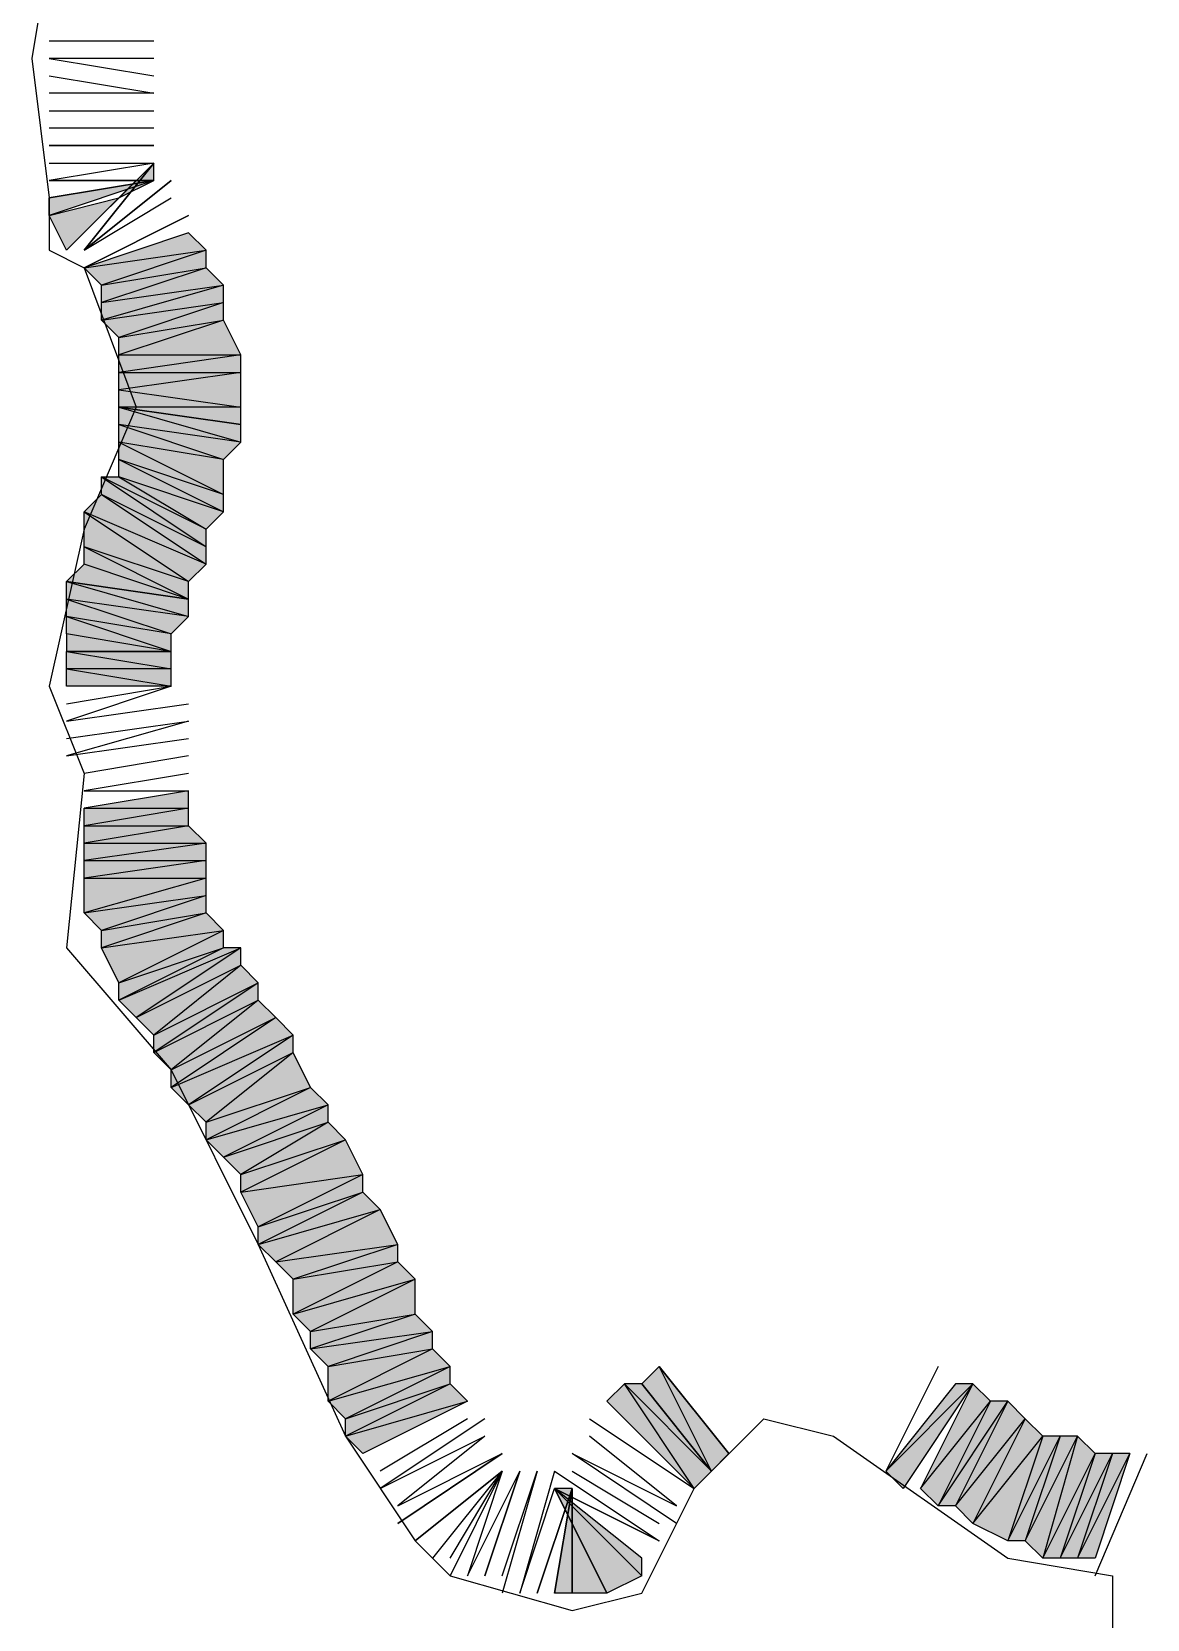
# Model space of a CAD drawing. Header units: millimetres. Extents: x 658 to 813, y 806 to 883.
# Drawn here: x 789.4175 to 789.6121, y 862.2276 to 862.5044 of the extents above; entities that cross this region are included whole.
import ezdxf

# ---------------------------------------------------------------- set-up
doc = ezdxf.new("R2010")
doc.units = ezdxf.units.MM
doc.header["$LTSCALE"] = 0.1
doc.linetypes.add('atContinuous2', pattern=[0])
for name, color, linetype in [('PANTAI', 7, 'Continuous'), ('pantai1', 7, 'Continuous'), ('zat_Mask_solid', 7, 'Continuous')]:
    doc.layers.add(name, color=color, linetype=linetype)

msp = doc.modelspace()

# ---------------------------------------------------------------- hatches: boundary and pattern name
at = {"layer": 'pantai1'}
for points in [[(789.43274, 862.47538), (789.43882, 862.47842), (789.43882, 862.48146)], [(789.43882, 862.47842), (789.42058, 862.47234), (789.42058, 862.47538)], [(789.43274, 862.47538), (789.42362, 862.46626), (789.42058, 862.47234)], [(789.4449, 862.4693), (789.42666, 862.46322), (789.44794, 862.46626)], [(789.4449, 862.37202), (789.42666, 862.36898), (789.4449, 862.36898)], [(789.51786, 862.26561), (789.53306, 862.25041), (789.5209, 862.26865)], [(789.5817, 862.26865), (789.57258, 862.25041), (789.58475, 862.26561)], [(789.57258, 862.25041), (789.58475, 862.26561), (789.57562, 862.24737)], [(789.51178, 862.25041), (789.51178, 862.23217), (789.50874, 862.23217)], [(789.51178, 862.24433), (789.51786, 862.23217), (789.51178, 862.23217)]]:
    msp.add_hatch(color=7, dxfattribs=at).paths.add_polyline_path(points)
h = msp.add_hatch(color=7, dxfattribs=at)
h.paths.add_polyline_path([(789.42666, 862.46322), (789.44794, 862.46626), (789.4297, 862.46018)])
h.paths.add_polyline_path([(789.44794, 862.46626), (789.4297, 862.46018), (789.44794, 862.46322)], flags=17)
h = msp.add_hatch(color=7, dxfattribs=at)
h.paths.add_polyline_path([(789.4297, 862.46018), (789.44794, 862.46322), (789.4297, 862.45714)], flags=17)
h.paths.add_polyline_path([(789.44794, 862.46322), (789.4297, 862.45714), (789.45098, 862.46018)])
h = msp.add_hatch(color=7, dxfattribs=at)
h.paths.add_polyline_path([(789.4297, 862.45714), (789.45098, 862.46018), (789.4297, 862.4541)], flags=17)
h.paths.add_polyline_path([(789.45098, 862.46018), (789.4297, 862.4541), (789.45098, 862.45714)], flags=17)
h = msp.add_hatch(color=7, dxfattribs=at)
h.paths.add_polyline_path([(789.4297, 862.4541), (789.45098, 862.45714), (789.43274, 862.45106)])
h.paths.add_polyline_path([(789.45098, 862.45714), (789.43274, 862.45106), (789.45098, 862.4541)], flags=17)
h = msp.add_hatch(color=7, dxfattribs=at)
h.paths.add_polyline_path([(789.43274, 862.45106), (789.45098, 862.4541), (789.43274, 862.44802)], flags=17)
h.paths.add_polyline_path([(789.45098, 862.4541), (789.43274, 862.44802), (789.45402, 862.44802)])
h = msp.add_hatch(color=7, dxfattribs=at)
h.paths.add_polyline_path([(789.43274, 862.44802), (789.45402, 862.44802), (789.43274, 862.44498)], flags=16)
h.paths.add_polyline_path([(789.45402, 862.44802), (789.43274, 862.44498), (789.45402, 862.44498)])
h = msp.add_hatch(color=7, dxfattribs=at)
h.paths.add_polyline_path([(789.43274, 862.44498), (789.45402, 862.44498), (789.43274, 862.44194)], flags=16)
h.paths.add_polyline_path([(789.45402, 862.44498), (789.43274, 862.44194), (789.45402, 862.4389)])
h.paths.add_polyline_path([(789.43274, 862.44194), (789.45402, 862.4389), (789.43274, 862.4389)], flags=17)
h = msp.add_hatch(color=7, dxfattribs=at)
h.paths.add_polyline_path([(789.45402, 862.43586), (789.43274, 862.4389), (789.45402, 862.43282)], flags=17)
h.paths.add_polyline_path([(789.43274, 862.4389), (789.45402, 862.43282), (789.43274, 862.43586)], flags=17)
h = msp.add_hatch(color=7, dxfattribs=at)
h.paths.add_polyline_path([(789.45402, 862.43282), (789.43274, 862.43586), (789.45098, 862.42978)])
h.paths.add_polyline_path([(789.43274, 862.43586), (789.45098, 862.42978), (789.43274, 862.43282)], flags=17)
h = msp.add_hatch(color=7, dxfattribs=at)
h.paths.add_polyline_path([(789.45098, 862.42978), (789.43274, 862.43282), (789.45098, 862.4237)], flags=17)
h.paths.add_polyline_path([(789.43274, 862.43282), (789.45098, 862.4237), (789.43274, 862.42978)], flags=17)
h = msp.add_hatch(color=7, dxfattribs=at)
h.paths.add_polyline_path([(789.45098, 862.4237), (789.43274, 862.42978), (789.45098, 862.42066)], flags=17)
h.paths.add_polyline_path([(789.43274, 862.42978), (789.45098, 862.42066), (789.43274, 862.42674)], flags=17)
h = msp.add_hatch(color=7, dxfattribs=at)
h.paths.add_polyline_path([(789.43274, 862.42674), (789.44794, 862.41762), (789.4297, 862.42674)], flags=0)
h.paths.add_polyline_path([(789.44794, 862.41762), (789.4297, 862.42674), (789.44794, 862.41458)], flags=17)
h.paths.add_polyline_path([(789.4297, 862.42674), (789.44794, 862.41458), (789.4297, 862.4237)], flags=17)
h = msp.add_hatch(color=7, dxfattribs=at)
h.paths.add_polyline_path([(789.44794, 862.41458), (789.4297, 862.4237), (789.44794, 862.41154)], flags=17)
h.paths.add_polyline_path([(789.4297, 862.4237), (789.44794, 862.41154), (789.42666, 862.42066)])
h = msp.add_hatch(color=7, dxfattribs=at)
h.paths.add_polyline_path([(789.44794, 862.41154), (789.42666, 862.42066), (789.4449, 862.4085)])
h.paths.add_polyline_path([(789.42666, 862.42066), (789.4449, 862.4085), (789.42666, 862.41458)], flags=17)
h = msp.add_hatch(color=7, dxfattribs=at)
h.paths.add_polyline_path([(789.4449, 862.4085), (789.42666, 862.41458), (789.4449, 862.40546)], flags=17)
h.paths.add_polyline_path([(789.42666, 862.41458), (789.4449, 862.40546), (789.42666, 862.41154)], flags=17)
h = msp.add_hatch(color=7, dxfattribs=at)
h.paths.add_polyline_path([(789.4449, 862.40546), (789.42362, 862.4085), (789.4449, 862.40242)], flags=17)
h.paths.add_polyline_path([(789.42362, 862.4085), (789.4449, 862.40242), (789.42362, 862.40546)], flags=17)
h = msp.add_hatch(color=7, dxfattribs=at)
h.paths.add_polyline_path([(789.4449, 862.40242), (789.42362, 862.40546), (789.44186, 862.39938)])
h.paths.add_polyline_path([(789.42362, 862.40546), (789.44186, 862.39938), (789.42362, 862.40242)], flags=17)
h = msp.add_hatch(color=7, dxfattribs=at)
h.paths.add_polyline_path([(789.44186, 862.39938), (789.42362, 862.40242), (789.44186, 862.39634)], flags=17)
h.paths.add_polyline_path([(789.42362, 862.40242), (789.44186, 862.39634), (789.42362, 862.39938)], flags=17)
h.paths.add_polyline_path([(789.44186, 862.39634), (789.42362, 862.39938), (789.42362, 862.39634)], flags=0)
h = msp.add_hatch(color=7, dxfattribs=at)
h.paths.add_polyline_path([(789.44186, 862.39634), (789.42362, 862.39634), (789.44186, 862.3933)], flags=17)
h.paths.add_polyline_path([(789.42362, 862.39634), (789.44186, 862.3933), (789.42362, 862.3933)], flags=17)
h = msp.add_hatch(color=7, dxfattribs=at)
h.paths.add_polyline_path([(789.44186, 862.3933), (789.42362, 862.3933), (789.44186, 862.39026)], flags=17)
h.paths.add_polyline_path([(789.42362, 862.3933), (789.44186, 862.39026), (789.42362, 862.39026)], flags=17)
h = msp.add_hatch(color=7, dxfattribs=at)
h.paths.add_polyline_path([(789.42666, 862.36898), (789.4449, 862.36898), (789.42666, 862.36594)], flags=16)
h.paths.add_polyline_path([(789.4449, 862.36898), (789.42666, 862.36594), (789.4449, 862.36594)])
h = msp.add_hatch(color=7, dxfattribs=at)
h.paths.add_polyline_path([(789.42666, 862.36594), (789.4449, 862.36594), (789.42666, 862.3629)], flags=16)
h.paths.add_polyline_path([(789.4449, 862.36594), (789.42666, 862.3629), (789.44794, 862.3629)])
h = msp.add_hatch(color=7, dxfattribs=at)
h.paths.add_polyline_path([(789.42666, 862.3629), (789.44794, 862.3629), (789.42666, 862.35986)], flags=16)
h.paths.add_polyline_path([(789.44794, 862.3629), (789.42666, 862.35986), (789.44794, 862.35986)])
h = msp.add_hatch(color=7, dxfattribs=at)
h.paths.add_polyline_path([(789.42666, 862.35986), (789.44794, 862.35986), (789.42666, 862.35682)], flags=16)
h.paths.add_polyline_path([(789.44794, 862.35986), (789.42666, 862.35682), (789.44794, 862.35682)])
h = msp.add_hatch(color=7, dxfattribs=at)
h.paths.add_polyline_path([(789.42666, 862.35682), (789.44794, 862.35682), (789.42666, 862.35074)], flags=16)
h.paths.add_polyline_path([(789.44794, 862.35682), (789.42666, 862.35074), (789.44794, 862.35378)])
h = msp.add_hatch(color=7, dxfattribs=at)
h.paths.add_polyline_path([(789.42666, 862.35074), (789.44794, 862.35378), (789.4297, 862.3477)])
h.paths.add_polyline_path([(789.44794, 862.35378), (789.4297, 862.3477), (789.44794, 862.35074)], flags=17)
h = msp.add_hatch(color=7, dxfattribs=at)
h.paths.add_polyline_path([(789.4297, 862.3477), (789.44794, 862.35074), (789.4297, 862.34466)], flags=17)
h.paths.add_polyline_path([(789.44794, 862.35074), (789.4297, 862.34466), (789.45098, 862.3477)])
h = msp.add_hatch(color=7, dxfattribs=at)
h.paths.add_polyline_path([(789.4297, 862.34466), (789.45098, 862.3477), (789.43274, 862.33858)])
h.paths.add_polyline_path([(789.45098, 862.3477), (789.43274, 862.33858), (789.45098, 862.34466)], flags=17)
h = msp.add_hatch(color=7, dxfattribs=at)
h.paths.add_polyline_path([(789.43274, 862.33858), (789.45098, 862.34466), (789.43274, 862.33554)], flags=16)
h.paths.add_polyline_path([(789.45098, 862.34466), (789.43274, 862.33554), (789.45402, 862.34466)], flags=16)
h.paths.add_polyline_path([(789.43274, 862.33554), (789.45402, 862.34466), (789.43578, 862.3325)])
h.paths.add_polyline_path([(789.45402, 862.34466), (789.43578, 862.3325), (789.45402, 862.34162)], flags=17)
h = msp.add_hatch(color=7, dxfattribs=at)
h.paths.add_polyline_path([(789.43882, 862.32945), (789.45706, 862.33858), (789.43882, 862.32641)], flags=17)
h.paths.add_polyline_path([(789.45706, 862.33858), (789.43882, 862.32641), (789.45706, 862.33554)], flags=17)
h = msp.add_hatch(color=7, dxfattribs=at)
h.paths.add_polyline_path([(789.44186, 862.32337), (789.4601, 862.3325), (789.44186, 862.32033)], flags=17)
h.paths.add_polyline_path([(789.4601, 862.3325), (789.44186, 862.32033), (789.46314, 862.32945)])
h = msp.add_hatch(color=7, dxfattribs=at)
h.paths.add_polyline_path([(789.44186, 862.32033), (789.46314, 862.32945), (789.4449, 862.31729)])
h.paths.add_polyline_path([(789.46314, 862.32945), (789.4449, 862.31729), (789.46314, 862.32641)], flags=17)
h = msp.add_hatch(color=7, dxfattribs=at)
h.paths.add_polyline_path([(789.44794, 862.31425), (789.46618, 862.32033), (789.44794, 862.31121)], flags=17)
h.paths.add_polyline_path([(789.46618, 862.32033), (789.44794, 862.31121), (789.46922, 862.31729)])
h = msp.add_hatch(color=7, dxfattribs=at)
h.paths.add_polyline_path([(789.44794, 862.31121), (789.46922, 862.31729), (789.45098, 862.30817)])
h.paths.add_polyline_path([(789.46922, 862.31729), (789.45098, 862.30817), (789.46922, 862.31425)], flags=17)
h = msp.add_hatch(color=7, dxfattribs=at)
h.paths.add_polyline_path([(789.45402, 862.30513), (789.47226, 862.31121), (789.45402, 862.30209)], flags=17)
h.paths.add_polyline_path([(789.47226, 862.31121), (789.45402, 862.30209), (789.4753, 862.30513)])
h = msp.add_hatch(color=7, dxfattribs=at)
h.paths.add_polyline_path([(789.45402, 862.30209), (789.4753, 862.30513), (789.45706, 862.29601)])
h.paths.add_polyline_path([(789.4753, 862.30513), (789.45706, 862.29601), (789.4753, 862.30209)], flags=17)
h = msp.add_hatch(color=7, dxfattribs=at)
h.paths.add_polyline_path([(789.45706, 862.29601), (789.4753, 862.30209), (789.45706, 862.29297)], flags=17)
h.paths.add_polyline_path([(789.4753, 862.30209), (789.45706, 862.29297), (789.47834, 862.29905)])
h = msp.add_hatch(color=7, dxfattribs=at)
h.paths.add_polyline_path([(789.4601, 862.28993), (789.48138, 862.29297), (789.46314, 862.28689)])
h.paths.add_polyline_path([(789.48138, 862.29297), (789.46314, 862.28689), (789.48138, 862.28993)], flags=17)
h = msp.add_hatch(color=7, dxfattribs=at)
h.paths.add_polyline_path([(789.46314, 862.28689), (789.48138, 862.28993), (789.46314, 862.28081)], flags=17)
h.paths.add_polyline_path([(789.48138, 862.28993), (789.46314, 862.28081), (789.48442, 862.28689)])
h = msp.add_hatch(color=7, dxfattribs=at)
h.paths.add_polyline_path([(789.46314, 862.28081), (789.48442, 862.28689), (789.46618, 862.27777)])
h.paths.add_polyline_path([(789.48442, 862.28689), (789.46618, 862.27777), (789.48442, 862.28081)], flags=17)
h = msp.add_hatch(color=7, dxfattribs=at)
h.paths.add_polyline_path([(789.46618, 862.27777), (789.48442, 862.28081), (789.46618, 862.27473)], flags=17)
h.paths.add_polyline_path([(789.48442, 862.28081), (789.46618, 862.27473), (789.48746, 862.27777)])
h = msp.add_hatch(color=7, dxfattribs=at)
h.paths.add_polyline_path([(789.46618, 862.27473), (789.48746, 862.27777), (789.46922, 862.27169)])
h.paths.add_polyline_path([(789.48746, 862.27777), (789.46922, 862.27169), (789.48746, 862.27473)], flags=17)
h = msp.add_hatch(color=7, dxfattribs=at)
h.paths.add_polyline_path([(789.46922, 862.27169), (789.48746, 862.27473), (789.46922, 862.26561)], flags=17)
h.paths.add_polyline_path([(789.48746, 862.27473), (789.46922, 862.26561), (789.4905, 862.27169)])
h = msp.add_hatch(color=7, dxfattribs=at)
h.paths.add_polyline_path([(789.46922, 862.26561), (789.4905, 862.27169), (789.47226, 862.26257)])
h.paths.add_polyline_path([(789.4905, 862.27169), (789.47226, 862.26257), (789.4905, 862.26865)], flags=17)
h = msp.add_hatch(color=7, dxfattribs=at)
h.paths.add_polyline_path([(789.52394, 862.26865), (789.5361, 862.25345), (789.52698, 862.27169)])
h.paths.add_polyline_path([(789.5361, 862.25345), (789.52698, 862.27169), (789.53914, 862.25649)])
h = msp.add_hatch(color=7, dxfattribs=at)
h.paths.add_polyline_path([(789.47226, 862.26257), (789.4905, 862.26865), (789.47226, 862.25953)], flags=17)
h.paths.add_polyline_path([(789.4905, 862.26865), (789.47226, 862.25953), (789.49354, 862.26561)])
h = msp.add_hatch(color=7, dxfattribs=at)
h.paths.add_polyline_path([(789.53306, 862.25041), (789.5209, 862.26865), (789.5361, 862.25345)])
h.paths.add_polyline_path([(789.5209, 862.26865), (789.5361, 862.25345), (789.52394, 862.26865)], flags=17)
h = msp.add_hatch(color=7, dxfattribs=at)
h.paths.add_polyline_path([(789.57866, 862.26865), (789.5665, 862.25345), (789.5817, 862.26865)], flags=16)
h.paths.add_polyline_path([(789.5665, 862.25345), (789.5817, 862.26865), (789.56954, 862.25041)])
h = msp.add_hatch(color=7, dxfattribs=at)
h.paths.add_polyline_path([(789.58475, 862.26561), (789.57562, 862.24737), (789.58779, 862.26561)], flags=16)
h.paths.add_polyline_path([(789.57562, 862.24737), (789.58779, 862.26561), (789.57866, 862.24737)])
h = msp.add_hatch(color=7, dxfattribs=at)
h.paths.add_polyline_path([(789.59387, 862.25953), (789.58779, 862.24129), (789.59691, 862.25953)], flags=16)
h.paths.add_polyline_path([(789.58779, 862.24129), (789.59691, 862.25953), (789.59083, 862.24129)])
h = msp.add_hatch(color=7, dxfattribs=at)
h.paths.add_polyline_path([(789.59691, 862.25953), (789.59083, 862.24129), (789.59995, 862.25953)], flags=16)
h.paths.add_polyline_path([(789.59083, 862.24129), (789.59995, 862.25953), (789.59387, 862.23825)])
h = msp.add_hatch(color=7, dxfattribs=at)
h.paths.add_polyline_path([(789.59995, 862.25953), (789.59387, 862.23825), (789.60299, 862.25649)])
h.paths.add_polyline_path([(789.59387, 862.23825), (789.60299, 862.25649), (789.59691, 862.23825)], flags=17)
h = msp.add_hatch(color=7, dxfattribs=at)
h.paths.add_polyline_path([(789.60299, 862.25649), (789.59691, 862.23825), (789.60603, 862.25649)], flags=16)
h.paths.add_polyline_path([(789.59691, 862.23825), (789.60603, 862.25649), (789.59995, 862.23825)])
h = msp.add_hatch(color=7, dxfattribs=at)
h.paths.add_polyline_path([(789.60603, 862.25649), (789.59995, 862.23825), (789.60907, 862.25649)], flags=16)
h.paths.add_polyline_path([(789.59995, 862.23825), (789.60907, 862.25649), (789.60299, 862.23825)])
h = msp.add_hatch(color=7, dxfattribs=at)
h.paths.add_polyline_path([(789.52394, 862.23825), (789.50874, 862.25041), (789.52394, 862.23521)], flags=17)
h.paths.add_polyline_path([(789.50874, 862.25041), (789.52394, 862.23521), (789.51786, 862.23217)])
at = {"layer": 'zat_Mask_solid'}
for points in [[(789.45402, 862.4389), (789.43274, 862.4389), (789.45402, 862.43586)], [(789.45098, 862.42066), (789.43274, 862.42674), (789.44794, 862.41762)], [(789.4449, 862.40546), (789.42666, 862.41154), (789.42362, 862.4085)], [(789.43578, 862.3325), (789.45402, 862.34162), (789.43882, 862.32945)], [(789.45402, 862.34162), (789.43882, 862.32945), (789.45706, 862.33858)], [(789.43882, 862.32641), (789.45706, 862.33554), (789.44186, 862.32337)], [(789.45706, 862.33554), (789.44186, 862.32337), (789.4601, 862.3325)], [(789.4449, 862.31729), (789.46314, 862.32641), (789.44794, 862.31425)], [(789.46314, 862.32641), (789.44794, 862.31425), (789.46618, 862.32033)], [(789.45098, 862.30817), (789.46922, 862.31425), (789.45402, 862.30513)], [(789.46922, 862.31425), (789.45402, 862.30513), (789.47226, 862.31121)], [(789.45706, 862.29297), (789.47834, 862.29905), (789.4601, 862.28993)], [(789.47834, 862.29905), (789.4601, 862.28993), (789.48138, 862.29297)], [(789.47226, 862.25953), (789.49354, 862.26561), (789.4753, 862.25649)], [(789.58779, 862.26561), (789.57866, 862.24737), (789.59083, 862.26257)], [(789.57866, 862.24737), (789.59083, 862.26257), (789.5817, 862.24433)], [(789.59083, 862.26257), (789.5817, 862.24433), (789.59387, 862.25953)], [(789.5817, 862.24433), (789.59387, 862.25953), (789.58779, 862.24129)], [(789.51178, 862.24433), (789.51178, 862.25041), (789.50874, 862.25041)]]:
    msp.add_hatch(color=7, dxfattribs=at).paths.add_polyline_path(points)

# ---------------------------------------------------------------- linework, layer by layer
at = {"layer": 'PANTAI', "color": 7}
msp.add_lwpolyline([(789.42058, 862.51794), (789.41754, 862.4997), (789.42058, 862.47538), (789.42058, 862.46626), (789.42666, 862.46322), (789.43578, 862.4389), (789.42666, 862.41762), (789.42058, 862.39026), (789.42666, 862.37506), (789.42362, 862.34466), (789.44186, 862.32337), (789.45706, 862.29297), (789.47226, 862.25953), (789.48442, 862.24129), (789.4905, 862.23521), (789.51178, 862.22913), (789.52394, 862.23217), (789.53306, 862.25041), (789.54522, 862.26257), (789.55738, 862.25953), (789.58779, 862.23825), (789.60603, 862.23521), (789.60603, 862.22305)], dxfattribs=at)
at = {"layer": 'pantai1', "color": 7, "linetype": 'atContinuous2'}
for p, q in [((789.52698, 862.27169), (789.52394, 862.26865)), ((789.5361, 862.25345), (789.52698, 862.27169)), ((789.5361, 862.25345), (789.52698, 862.27169)), ((789.52698, 862.27169), (789.53914, 862.25649)), ((789.52394, 862.26865), (789.5361, 862.25345)), ((789.57866, 862.26865), (789.5665, 862.25345)), ((789.5665, 862.25345), (789.5817, 862.26865)), ((789.5665, 862.25345), (789.5817, 862.26865)), ((789.5817, 862.26865), (789.56954, 862.25041)), ((789.5817, 862.26865), (789.57866, 862.26865)), ((789.53914, 862.25649), (789.5361, 862.25345)), ((789.56954, 862.25041), (789.5665, 862.25345)), ((789.52394, 862.23825), (789.50874, 862.25041)), ((789.50874, 862.25041), (789.52394, 862.23521)), ((789.50874, 862.25041), (789.52394, 862.23521)), ((789.51786, 862.23217), (789.50874, 862.25041)), ((789.52394, 862.23521), (789.52394, 862.23825)), ((789.52394, 862.23521), (789.51786, 862.23217))]:
    msp.add_line(p, q, dxfattribs=at)
at = {"layer": 'pantai1', "color": 7}
for points in [[(789.43882, 862.50274), (789.42058, 862.50274)], [(789.43882, 862.4997), (789.42058, 862.4997), (789.43882, 862.49666)], [(789.42058, 862.49666), (789.43882, 862.49362), (789.42058, 862.49362)], [(789.42058, 862.49058), (789.43882, 862.49058)], [(789.43882, 862.48754), (789.42058, 862.48754)], [(789.43882, 862.4845), (789.42058, 862.4845), (789.43882, 862.4845)], [(789.42058, 862.48146), (789.43882, 862.48146), (789.42058, 862.47842), (789.43882, 862.47842), (789.42058, 862.47842)], [(789.42362, 862.46626), (789.43882, 862.48146), (789.42666, 862.46626), (789.43882, 862.48146), (789.42666, 862.46626), (789.44186, 862.47842), (789.42666, 862.46626), (789.44186, 862.47842)], [(789.43274, 862.47538), (789.43882, 862.47842), (789.43882, 862.48146), (789.43274, 862.47538)], [(789.43882, 862.47842), (789.42058, 862.47538)], [(789.43882, 862.47842), (789.42058, 862.47234), (789.42058, 862.47538), (789.43882, 862.47842)], [(789.43274, 862.47538), (789.42362, 862.46626), (789.42058, 862.47234), (789.43274, 862.47538)], [(789.42666, 862.46626), (789.44186, 862.47538)], [(789.42666, 862.46322), (789.4449, 862.47234), (789.42666, 862.46322)], [(789.4449, 862.4693), (789.42666, 862.46322), (789.44794, 862.46626), (789.4449, 862.4693)], [(789.42666, 862.46322), (789.44794, 862.46626), (789.4297, 862.46018), (789.42666, 862.46322)], [(789.44794, 862.46626), (789.4297, 862.46018), (789.44794, 862.46322), (789.44794, 862.46626)], [(789.4297, 862.46018), (789.44794, 862.46322), (789.4297, 862.45714), (789.4297, 862.46018)], [(789.44794, 862.46322), (789.4297, 862.45714), (789.45098, 862.46018), (789.44794, 862.46322)], [(789.4297, 862.45714), (789.45098, 862.46018), (789.4297, 862.4541), (789.4297, 862.45714)], [(789.45098, 862.46018), (789.4297, 862.4541), (789.45098, 862.45714), (789.45098, 862.46018)], [(789.4297, 862.4541), (789.45098, 862.45714), (789.43274, 862.45106), (789.4297, 862.4541)], [(789.45098, 862.45714), (789.43274, 862.45106), (789.45098, 862.4541), (789.45098, 862.45714)], [(789.43274, 862.45106), (789.45098, 862.4541), (789.43274, 862.44802), (789.43274, 862.45106)], [(789.45098, 862.4541), (789.43274, 862.44802), (789.45402, 862.44802), (789.45098, 862.4541)], [(789.43274, 862.44802), (789.45402, 862.44802), (789.43274, 862.44498), (789.43274, 862.44802)], [(789.45402, 862.44802), (789.43274, 862.44498), (789.45402, 862.44498), (789.45402, 862.44802)], [(789.43274, 862.44498), (789.45402, 862.44498), (789.43274, 862.44194), (789.43274, 862.44498)], [(789.45402, 862.44498), (789.43274, 862.44194), (789.45402, 862.4389), (789.45402, 862.44498)], [(789.43274, 862.44194), (789.45402, 862.4389), (789.43274, 862.4389), (789.43274, 862.44194)], [(789.45402, 862.4389), (789.43274, 862.4389), (789.45402, 862.43586), (789.45402, 862.4389)], [(789.45402, 862.43586), (789.43274, 862.4389), (789.45402, 862.43282), (789.45402, 862.43586)], [(789.43274, 862.4389), (789.45402, 862.43282), (789.43274, 862.43586), (789.43274, 862.4389)], [(789.45402, 862.43282), (789.43274, 862.43586), (789.45098, 862.42978), (789.45402, 862.43282)], [(789.43274, 862.43586), (789.45098, 862.42978), (789.43274, 862.43282), (789.43274, 862.43586)], [(789.45098, 862.42978), (789.43274, 862.43282), (789.45098, 862.4237), (789.45098, 862.42978)], [(789.43274, 862.43282), (789.45098, 862.4237), (789.43274, 862.42978), (789.43274, 862.43282)], [(789.45098, 862.4237), (789.43274, 862.42978), (789.45098, 862.42066), (789.45098, 862.4237)], [(789.43274, 862.42978), (789.45098, 862.42066), (789.43274, 862.42674), (789.43274, 862.42978)], [(789.43274, 862.42674), (789.44794, 862.41762), (789.4297, 862.42674), (789.43274, 862.42674)], [(789.44794, 862.41762), (789.4297, 862.42674), (789.44794, 862.41458), (789.44794, 862.41762)], [(789.4297, 862.42674), (789.44794, 862.41458), (789.4297, 862.4237), (789.4297, 862.42674)], [(789.45098, 862.42066), (789.43274, 862.42674), (789.44794, 862.41762), (789.45098, 862.42066)], [(789.4297, 862.4237), (789.44794, 862.41154), (789.42666, 862.42066), (789.4297, 862.4237)], [(789.44794, 862.41458), (789.4297, 862.4237), (789.44794, 862.41154), (789.44794, 862.41458)], [(789.44794, 862.41154), (789.42666, 862.42066), (789.4449, 862.4085), (789.44794, 862.41154)], [(789.42666, 862.42066), (789.4449, 862.4085), (789.42666, 862.41458), (789.42666, 862.42066)], [(789.4449, 862.4085), (789.42666, 862.41458), (789.4449, 862.40546), (789.4449, 862.4085)], [(789.42666, 862.41458), (789.4449, 862.40546), (789.42666, 862.41154), (789.42666, 862.41458)], [(789.4449, 862.40546), (789.42666, 862.41154), (789.42362, 862.4085), (789.4449, 862.40546)], [(789.4449, 862.40546), (789.42362, 862.4085), (789.4449, 862.40242), (789.4449, 862.40546)], [(789.42362, 862.4085), (789.4449, 862.40242), (789.42362, 862.40546), (789.42362, 862.4085)], [(789.4449, 862.40242), (789.42362, 862.40546), (789.44186, 862.39938), (789.4449, 862.40242)], [(789.42362, 862.40546), (789.44186, 862.39938), (789.42362, 862.40242), (789.42362, 862.40546)], [(789.44186, 862.39938), (789.42362, 862.40242), (789.44186, 862.39634), (789.44186, 862.39938)], [(789.42362, 862.40242), (789.44186, 862.39634), (789.42362, 862.39938), (789.42362, 862.40242)], [(789.44186, 862.39634), (789.42362, 862.39938), (789.42362, 862.39634), (789.44186, 862.39634)], [(789.44186, 862.39634), (789.42362, 862.39634), (789.44186, 862.3933), (789.44186, 862.39634)], [(789.42362, 862.39634), (789.44186, 862.3933), (789.42362, 862.3933), (789.42362, 862.39634)], [(789.44186, 862.3933), (789.42362, 862.3933), (789.44186, 862.39026), (789.44186, 862.3933)], [(789.42362, 862.3933), (789.44186, 862.39026), (789.42362, 862.39026), (789.42362, 862.3933)], [(789.42362, 862.38722), (789.44186, 862.39026), (789.42362, 862.38418), (789.4449, 862.38722)], [(789.42362, 862.38114), (789.4449, 862.38418), (789.42362, 862.3781), (789.4449, 862.38114)], [(789.4449, 862.3781), (789.42666, 862.37506)], [(789.4449, 862.37506), (789.42666, 862.37202), (789.4449, 862.37202)], [(789.4449, 862.37202), (789.42666, 862.36898), (789.4449, 862.36898), (789.4449, 862.37202)], [(789.42666, 862.36898), (789.4449, 862.36898), (789.42666, 862.36594), (789.42666, 862.36898)], [(789.4449, 862.36898), (789.42666, 862.36594), (789.4449, 862.36594), (789.4449, 862.36898)], [(789.42666, 862.36594), (789.4449, 862.36594), (789.42666, 862.3629), (789.42666, 862.36594)], [(789.4449, 862.36594), (789.42666, 862.3629), (789.44794, 862.3629), (789.4449, 862.36594)], [(789.42666, 862.3629), (789.44794, 862.3629), (789.42666, 862.35986), (789.42666, 862.3629)], [(789.44794, 862.3629), (789.42666, 862.35986), (789.44794, 862.35986), (789.44794, 862.3629)], [(789.42666, 862.35986), (789.44794, 862.35986), (789.42666, 862.35682), (789.42666, 862.35986)], [(789.44794, 862.35986), (789.42666, 862.35682), (789.44794, 862.35682), (789.44794, 862.35986)], [(789.42666, 862.35682), (789.44794, 862.35682), (789.42666, 862.35074), (789.42666, 862.35682)], [(789.44794, 862.35682), (789.42666, 862.35074), (789.44794, 862.35378), (789.44794, 862.35682)], [(789.42666, 862.35074), (789.44794, 862.35378), (789.4297, 862.3477), (789.42666, 862.35074)], [(789.44794, 862.35378), (789.4297, 862.3477), (789.44794, 862.35074), (789.44794, 862.35378)], [(789.4297, 862.3477), (789.44794, 862.35074), (789.4297, 862.34466), (789.4297, 862.3477)], [(789.44794, 862.35074), (789.4297, 862.34466), (789.45098, 862.3477), (789.44794, 862.35074)], [(789.4297, 862.34466), (789.45098, 862.3477), (789.43274, 862.33858), (789.4297, 862.34466)], [(789.45098, 862.3477), (789.43274, 862.33858), (789.45098, 862.34466), (789.45098, 862.3477)], [(789.43274, 862.33858), (789.45098, 862.34466), (789.43274, 862.33554), (789.43274, 862.33858)], [(789.45098, 862.34466), (789.43274, 862.33554), (789.45402, 862.34466), (789.45098, 862.34466)], [(789.43274, 862.33554), (789.45402, 862.34466), (789.43578, 862.3325), (789.43274, 862.33554)], [(789.45402, 862.34466), (789.43578, 862.3325), (789.45402, 862.34162), (789.45402, 862.34466)], [(789.43578, 862.3325), (789.45402, 862.34162), (789.43882, 862.32945), (789.43578, 862.3325)], [(789.45402, 862.34162), (789.43882, 862.32945), (789.45706, 862.33858), (789.45402, 862.34162)], [(789.43882, 862.32945), (789.45706, 862.33858), (789.43882, 862.32641), (789.43882, 862.32945)], [(789.45706, 862.33858), (789.43882, 862.32641), (789.45706, 862.33554), (789.45706, 862.33858)], [(789.43882, 862.32641), (789.45706, 862.33554), (789.44186, 862.32337), (789.43882, 862.32641)], [(789.45706, 862.33554), (789.44186, 862.32337), (789.4601, 862.3325), (789.45706, 862.33554)], [(789.44186, 862.32337), (789.4601, 862.3325), (789.44186, 862.32033), (789.44186, 862.32337)], [(789.4601, 862.3325), (789.44186, 862.32033), (789.46314, 862.32945), (789.4601, 862.3325)], [(789.44186, 862.32033), (789.46314, 862.32945), (789.4449, 862.31729), (789.44186, 862.32033)], [(789.46314, 862.32945), (789.4449, 862.31729), (789.46314, 862.32641), (789.46314, 862.32945)], [(789.4449, 862.31729), (789.46314, 862.32641), (789.44794, 862.31425), (789.4449, 862.31729)], [(789.46314, 862.32641), (789.44794, 862.31425), (789.46618, 862.32033), (789.46314, 862.32641)], [(789.44794, 862.31425), (789.46618, 862.32033), (789.44794, 862.31121), (789.44794, 862.31425)], [(789.46618, 862.32033), (789.44794, 862.31121), (789.46922, 862.31729), (789.46618, 862.32033)], [(789.44794, 862.31121), (789.46922, 862.31729), (789.45098, 862.30817), (789.44794, 862.31121)], [(789.46922, 862.31729), (789.45098, 862.30817), (789.46922, 862.31425), (789.46922, 862.31729)], [(789.45098, 862.30817), (789.46922, 862.31425), (789.45402, 862.30513), (789.45098, 862.30817)], [(789.46922, 862.31425), (789.45402, 862.30513), (789.47226, 862.31121), (789.46922, 862.31425)], [(789.45402, 862.30513), (789.47226, 862.31121), (789.45402, 862.30209), (789.45402, 862.30513)], [(789.47226, 862.31121), (789.45402, 862.30209), (789.4753, 862.30513), (789.47226, 862.31121)], [(789.45402, 862.30209), (789.4753, 862.30513), (789.45706, 862.29601), (789.45402, 862.30209)], [(789.4753, 862.30513), (789.45706, 862.29601), (789.4753, 862.30209), (789.4753, 862.30513)], [(789.45706, 862.29601), (789.4753, 862.30209), (789.45706, 862.29297), (789.45706, 862.29601)], [(789.4753, 862.30209), (789.45706, 862.29297), (789.47834, 862.29905), (789.4753, 862.30209)], [(789.45706, 862.29297), (789.47834, 862.29905), (789.4601, 862.28993), (789.45706, 862.29297)], [(789.47834, 862.29905), (789.4601, 862.28993), (789.48138, 862.29297), (789.47834, 862.29905)], [(789.4601, 862.28993), (789.48138, 862.29297), (789.46314, 862.28689), (789.4601, 862.28993)], [(789.48138, 862.29297), (789.46314, 862.28689), (789.48138, 862.28993), (789.48138, 862.29297)], [(789.46314, 862.28689), (789.48138, 862.28993), (789.46314, 862.28081), (789.46314, 862.28689)], [(789.48138, 862.28993), (789.46314, 862.28081), (789.48442, 862.28689), (789.48138, 862.28993)], [(789.46314, 862.28081), (789.48442, 862.28689), (789.46618, 862.27777), (789.46314, 862.28081)], [(789.48442, 862.28689), (789.46618, 862.27777), (789.48442, 862.28081), (789.48442, 862.28689)], [(789.46618, 862.27777), (789.48442, 862.28081), (789.46618, 862.27473), (789.46618, 862.27777)], [(789.48442, 862.28081), (789.46618, 862.27473), (789.48746, 862.27777), (789.48442, 862.28081)], [(789.46618, 862.27473), (789.48746, 862.27777), (789.46922, 862.27169), (789.46618, 862.27473)], [(789.48746, 862.27777), (789.46922, 862.27169), (789.48746, 862.27473), (789.48746, 862.27777)], [(789.46922, 862.27169), (789.48746, 862.27473), (789.46922, 862.26561), (789.46922, 862.27169)], [(789.48746, 862.27473), (789.46922, 862.26561), (789.4905, 862.27169), (789.48746, 862.27473)], [(789.46922, 862.26561), (789.4905, 862.27169), (789.47226, 862.26257), (789.46922, 862.26561)], [(789.4905, 862.27169), (789.47226, 862.26257), (789.4905, 862.26865), (789.4905, 862.27169)], [(789.53914, 862.25649), (789.52698, 862.27169)], [(789.57562, 862.27169), (789.5665, 862.25345)], [(789.47226, 862.26257), (789.4905, 862.26865), (789.47226, 862.25953), (789.47226, 862.26257)], [(789.4905, 862.26865), (789.47226, 862.25953), (789.49354, 862.26561), (789.4905, 862.26865)], [(789.51786, 862.26561), (789.53306, 862.25041), (789.5209, 862.26865), (789.51786, 862.26561)], [(789.53306, 862.25041), (789.5209, 862.26865), (789.5361, 862.25345), (789.53306, 862.25041)], [(789.5209, 862.26865), (789.5361, 862.25345), (789.52394, 862.26865), (789.5209, 862.26865)], [(789.5817, 862.26865), (789.57258, 862.25041), (789.58475, 862.26561), (789.5817, 862.26865)], [(789.47226, 862.25953), (789.49354, 862.26561), (789.4753, 862.25649), (789.47226, 862.25953)], [(789.49354, 862.26561), (789.4753, 862.25649)], [(789.51482, 862.26257), (789.53306, 862.25041), (789.51786, 862.26561)], [(789.57258, 862.25041), (789.58475, 862.26561), (789.57562, 862.24737), (789.57258, 862.25041)], [(789.58475, 862.26561), (789.57562, 862.24737), (789.58779, 862.26561), (789.58475, 862.26561)], [(789.57562, 862.24737), (789.58779, 862.26561), (789.57866, 862.24737), (789.57562, 862.24737)], [(789.58779, 862.26561), (789.57866, 862.24737), (789.59083, 862.26257), (789.58779, 862.26561)], [(789.49354, 862.26257), (789.47834, 862.25345)], [(789.49658, 862.26257), (789.47834, 862.25041), (789.49658, 862.25953), (789.48138, 862.24737), (789.49962, 862.25649), (789.48138, 862.24433), (789.49962, 862.25649)], [(789.57866, 862.24737), (789.59083, 862.26257), (789.5817, 862.24433), (789.57866, 862.24737)], [(789.59083, 862.26257), (789.5817, 862.24433), (789.59387, 862.25953), (789.59083, 862.26257)], [(789.53002, 862.24433), (789.51178, 862.25649), (789.53002, 862.24737), (789.51482, 862.25953)], [(789.5817, 862.24433), (789.59387, 862.25953), (789.58779, 862.24129), (789.5817, 862.24433)], [(789.59387, 862.25953), (789.58779, 862.24129), (789.59691, 862.25953), (789.59387, 862.25953)], [(789.58779, 862.24129), (789.59691, 862.25953), (789.59083, 862.24129), (789.58779, 862.24129)], [(789.59691, 862.25953), (789.59083, 862.24129), (789.59995, 862.25953), (789.59691, 862.25953)], [(789.59083, 862.24129), (789.59995, 862.25953), (789.59387, 862.23825), (789.59083, 862.24129)], [(789.59995, 862.25953), (789.59387, 862.23825), (789.60299, 862.25649), (789.59995, 862.25953)], [(789.59387, 862.23825), (789.60299, 862.25649), (789.59691, 862.23825), (789.59387, 862.23825)], [(789.60299, 862.25649), (789.59691, 862.23825), (789.60603, 862.25649), (789.60299, 862.25649)], [(789.59691, 862.23825), (789.60603, 862.25649), (789.59995, 862.23825), (789.59691, 862.23825)], [(789.60603, 862.25649), (789.59995, 862.23825), (789.60907, 862.25649), (789.60603, 862.25649)], [(789.59995, 862.23825), (789.60907, 862.25649), (789.60299, 862.23825), (789.59995, 862.23825)], [(789.60299, 862.23521), (789.61211, 862.25649)], [(789.49962, 862.25345), (789.48442, 862.24129), (789.49962, 862.25345), (789.48746, 862.23825)], [(789.4905, 862.23825), (789.49962, 862.25345), (789.4905, 862.23521)], [(789.49962, 862.25345), (789.49354, 862.23521), (789.50266, 862.25345), (789.49658, 862.23521), (789.50266, 862.25345)], [(789.49962, 862.23521), (789.5057, 862.25345), (789.49962, 862.23217)], [(789.50874, 862.25345), (789.50266, 862.23217), (789.50874, 862.25041)], [(789.50874, 862.25345), (789.52698, 862.24129)], [(789.51178, 862.25345), (789.52698, 862.24433)], [(789.51178, 862.25041), (789.5057, 862.23217), (789.51178, 862.25041), (789.50874, 862.23217)], [(789.51178, 862.25041), (789.51178, 862.23217), (789.50874, 862.23217), (789.51178, 862.25041)], [(789.51178, 862.24433), (789.51178, 862.25041), (789.50874, 862.25041), (789.51178, 862.24433)], [(789.52394, 862.23825), (789.50874, 862.25041), (789.52698, 862.24129), (789.50874, 862.25041)], [(789.51178, 862.24433), (789.51786, 862.23217), (789.51178, 862.23217), (789.51178, 862.24433)]]:
    msp.add_lwpolyline(points, dxfattribs=at)

doc.saveas('drawing.dxf')
